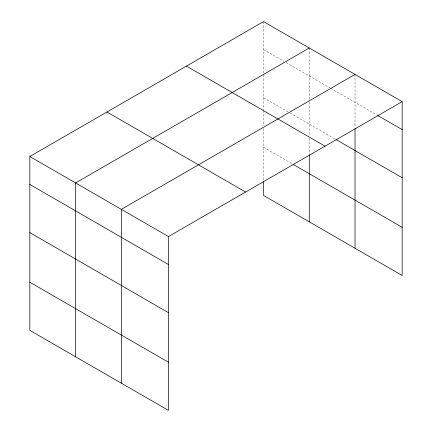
<?xml version="1.0" encoding="UTF-8"?>
<svg xmlns="http://www.w3.org/2000/svg" width="432" height="432" viewBox="0 0 432 432"><rect width="100%" height="100%" fill="white"/><g stroke="black" fill="none" stroke-linecap="round" stroke-linejoin="round"><path stroke-width="0.32" stroke-dasharray="2.16 1.62" d="M263.531 49.55L283.802 61.252M286.119 62.591L330.129 87.998M330.707 88.333L377.141 115.144M263.531 97.691L287.852 111.737M290.169 113.071L335.34 139.153M263.531 147.29L291.908 163.674M355.028 74.428L355.028 127.116M309.28 48.011L309.28 101.374M309.28 102.038L309.28 135.502M309.28 138.181L309.28 154.267M263.531 21.6L263.531 74.288M263.531 74.957L263.531 109.755M263.531 110.425L263.531 125.842M263.531 128.525L263.531 180.058"/><path stroke-width="0.65" d="M29.835 156.524L168.469 236.563L168.469 410.4L29.835 330.361L29.835 156.524L263.531 21.6L402.165 101.639L402.165 275.476L263.531 195.437L263.531 181.391M309.28 48.011L75.584 182.936L75.584 356.773M355.028 74.428L121.333 209.353L121.333 383.184M168.469 236.563L402.165 101.639M377.725 115.479L402.165 129.589M335.918 139.487L402.165 177.73M186.408 66.123L325.048 146.167M293.063 164.344L402.165 227.335M106.952 112.001L245.592 192.04M29.835 184.475L168.469 264.514M29.835 232.616L168.469 312.655M29.835 282.215L168.469 362.259M355.028 128.455L355.028 248.26M309.28 154.937L309.28 221.848"/></g></svg>
